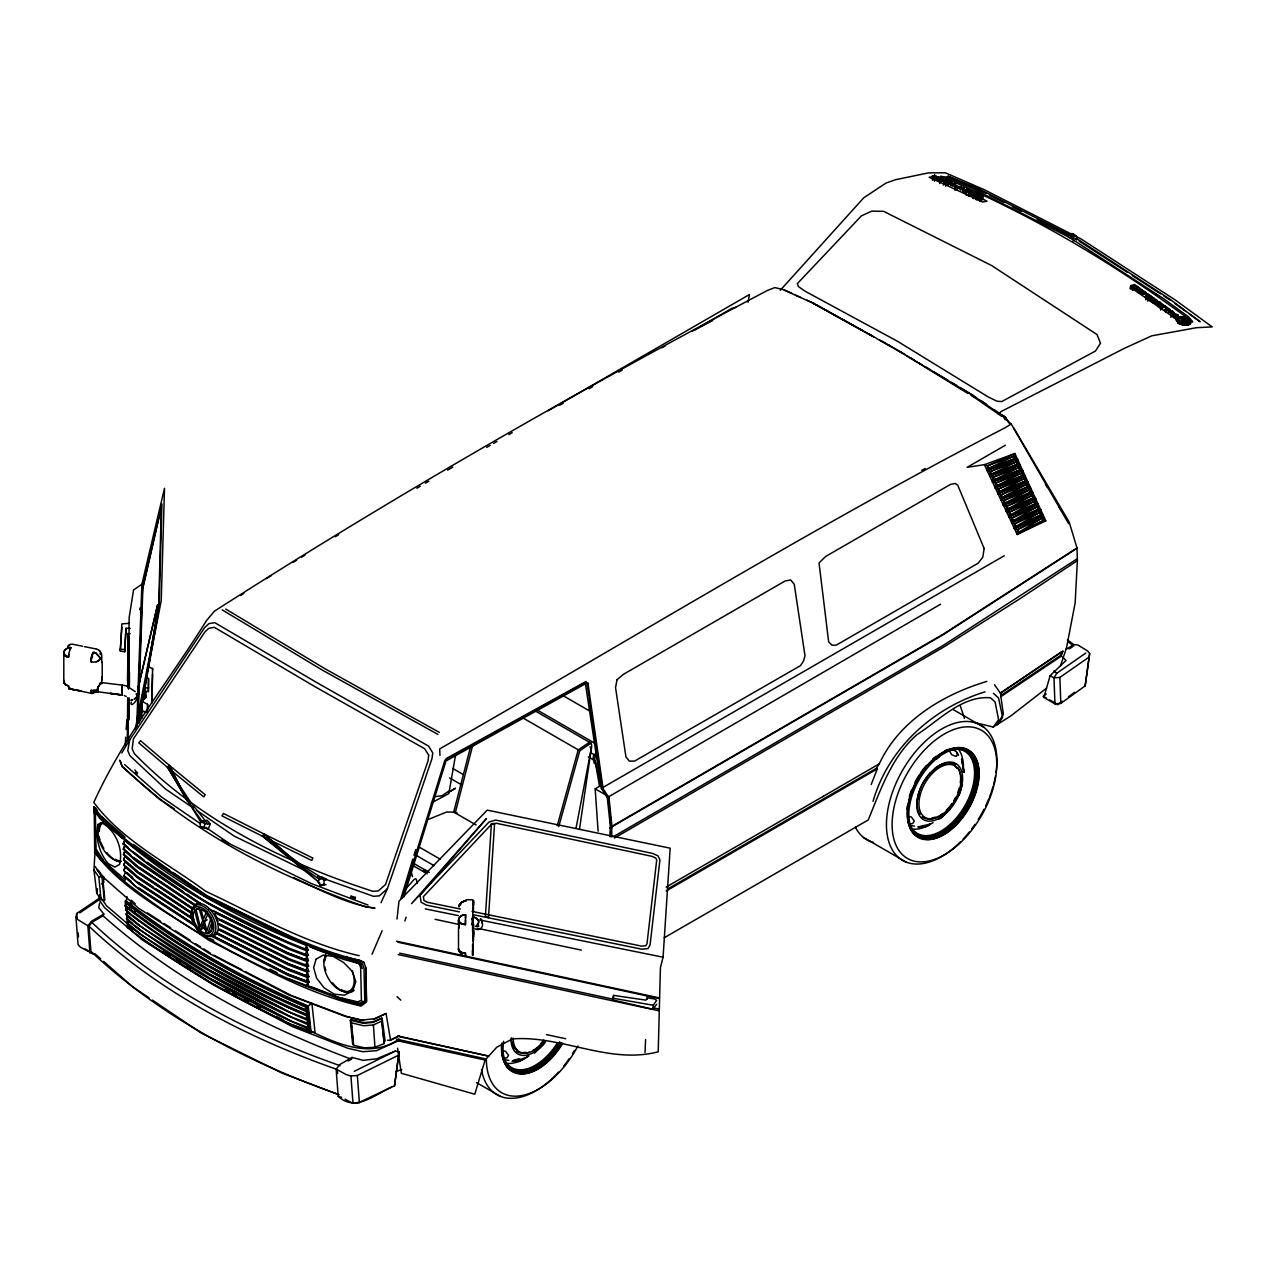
<?xml version="1.0" encoding="UTF-8"?>
<svg xmlns="http://www.w3.org/2000/svg" width="1276" height="1276" viewBox="0 0 1276 1276"><rect width="100%" height="100%" fill="white"/><g stroke="black" fill="none" stroke-linecap="round" stroke-linejoin="round"><path stroke-width="1.5" d="M101.745 680.283L101.745 676.695L101.745 683.808M140.025 609.29L140.296 610.04L140.089 607.934M141.716 712.056L141.716 703.012M142.992 698.769L146.277 695.914L146.277 697.286L142.992 700.205L144.587 695.324L143.614 688.163M144.97 691.161L145.097 686.233L146.277 697.286M473.46 935.228L473.46 928.561M473.476 928.146L473.476 924.558M653.2 1008.614L653.2 1005.233L656.693 1000.4L654.317 998.885L647.283 997.864L645.943 1000.145L613.581 995.376L612.895 999.969L651.558 1008.949L653.2 1008.614L656.693 1004.276M152.61 670.044L152.61 668.528L147.888 666.726M465.437 924.637L465.612 914.717L462.757 915.163A7.114 5.854 3.2 0 0 460.445 916.487A7.114 5.838 4.1 0 0 459.2 917.891L458.929 918.433A7.114 5.79 0.7 0 0 458.515 919.964L460.301 923.266L465.437 924.637A7.13 4.115 0 0 1 458.499 920.427A7.114 5.806 2.5 0 1 465.612 914.717M472.614 920.155L472.599 925.658L472.599 920.778M473.46 924.095L473.46 935.085M473.476 932.692L473.46 930.348M121.986 692.565L122.065 695.053L97.933 691.767A4.881 1.069 -84.8 0 0 98.108 691.736L98.3 691.56M152.594 674.063L151.956 701.864M384.204 1043.577L381.54 1018.535L373.007 1022.475L363.213 1023.288L350.326 1020.21L352.623 1043.88L353.675 1045.363L364.489 1047.835L374.953 1047.277L384.204 1043.577L381.54 1018.535M471.897 924.414L471.849 923.521M472.583 923.234L472.599 931.895M472.79 932.469L472.726 931.576M126.882 686.057L122.273 685.084L122.129 694.782M472.599 924.414L472.583 922.133M473.476 933.857L473.46 931.576M125.319 744.881L125.638 737.161M127.297 741.42L127.696 697.685M127.791 687.748L128.27 634.06L127.488 680.587M128.047 738.9L128.413 699.152M128.493 689.2L129.147 617.632L133.549 589.927L141.875 584.328L164.508 488.293L161.239 600.533L136.309 728.787M128.493 718.117L128.685 698.339M128.78 686.456L129.227 637.011M129.083 719.839L129.275 698.084M129.386 686.217L129.498 672.372M121.986 692.166L122.273 685.084L100.884 682.548A4.976 1.372 -79.1 0 0 100.278 683.218L97.534 688.147L97.566 691.401M472.614 922.851L472.599 920.905M473.444 933.139L473.444 935.85M473.428 934.526L473.428 936.456L473.428 935.436M465.485 919.964L465.437 924.015M465.437 953.666L465.501 956.075L465.437 953.092A7.114 4.115 0 0 1 458.499 948.881L458.499 926.823M472.63 921.416L472.614 919.549L472.63 920.554M397.011 919.023L398.989 901.207L487.241 810.132L670.171 848.189L663.073 957.223L660.426 967.575L658.209 1051.791C609.146 1064.726 561.887 1035.203 512.521 1038.903L496.842 1047.165L485.119 1060.053L474.752 1094.218L401.318 1073.275L397.57 1048.202M1158.321 306.176L1159.166 303.13C1164.844 304.103 1154.046 298.839 1156.885 303.289C1151.494 300.339 1161.654 306.958 1158.209 302.571M141.205 718.324L141.365 710.828L146.995 711.96L147.49 709.679L147.617 704.32L141.732 701.194M962.439 188.545L963.125 189.279L962.248 188.066M68.569 656.869L64.597 655.354L64.199 652.1A7.114 5.487 31.3 0 1 64.725 649.978L68.346 647.57A7.066 5.806 38.7 0 1 69.941 647.538L70.914 647.65A7.114 1.93 -78.5 0 0 68.553 657.347A7.114 4.115 0 0 1 64.199 652.1L64.278 651.27A7.066 5.295 42.3 0 1 64.677 650.074L68.457 647.554A7.114 5.487 31.3 0 1 70.914 647.65L69.973 649.691M472.63 918.943L472.646 919.821L472.678 918.21M473.428 937.062L473.412 936.185L473.268 941.257L473.348 940.061M465.501 918.656L465.596 915.163M472.662 919.087L472.726 916.327M473.396 936.919L473.332 939.662M145.687 677.588L148.526 678.561L148.239 691.353L145.129 691.927M139.722 713.762L139.834 709.871M147.49 709.679L147.617 704.32M472.678 917.125L472.646 918.273L472.79 914.748C471.769 918.257 480.031 917.747 478.596 922.867C477.83 924.909 475.613 925.945 478.34 923.569C479.696 920.331 476.219 917.109 473.093 917.061M482.232 922.373L480.414 918.752A4.976 4.131 -12.6 0 1 481.69 919.964L482.041 923.122L482.248 921.559M974.577 194.909L976.22 195.164L974.944 195.148M139.515 721.434L139.674 715.676M151.653 703.347L152.61 668.528M938.323 178.465L938.514 176.806L935.802 176.694L934.686 175.099C932.852 176.742 931.161 176.008 934.192 175.657M141.684 718.468L142.13 702.757M142.242 698.833L142.354 694.91M951.737 182.691L948.036 183.728L945.133 182.277L947.908 180.985C950.604 180.969 947.015 183.792 950.54 182.149L951.737 182.691C950.716 188.098 958.037 182.867 951.657 184.478M979.633 195.084L978.421 194.542C974.88 196.185 978.517 193.362 975.805 193.378L973.03 194.67L975.917 196.121L979.633 195.084L979.442 196.743M140.998 708.276L141.11 704.32M148.526 691.751L148.526 678.561M140.998 706.394L141.126 702.454M141.54 712.12L141.859 702.263M473.3 940.252C473.651 934.51 472.471 959.329 472.726 954.32M136.707 726.57L141.875 584.328M137.489 720.398L142.465 588.906L161.908 503.94L159.293 601.905L138.717 723.157L159.133 607.759L135.32 728.899M138.047 719.329L142.896 588.108L161.318 507.513L158.718 604.09L138.781 721.658M141.237 711.657L141.588 701.848M472.71 916.216L473.412 900.521L473.46 911.622M473.348 939.79L473.284 940.795M121.874 627.234L120.263 650.967L124.697 651.765L125.989 628.286L130.168 628.382M1158.114 302.396L1159.421 302.859L1158.241 302.237M645.018 1052.54L645.592 1039.541M1017.163 534.469L1019.125 531.98L1017.403 529.652L1014.42 528.647L1016.414 526.175L1014.675 523.846L1011.677 522.825L1013.686 520.369L1011.964 518.04L1008.949 517.019L1010.975 514.563L1009.252 512.234L1006.222 511.197L1008.263 508.757L1031.71 495.726L1032.938 492.839L1006.525 506.428L1006.222 511.197L1033.225 497.879L1032.938 492.839L1030.625 492.249L1005.536 502.951L1003.813 500.623L1000.735 499.57L1002.824 497.146L1026.51 484.481L1027.786 481.61L1001.102 494.833L1000.735 499.57L1028.025 486.635L1027.786 481.61L1025.441 481.004L1000.097 491.34L998.374 489.027L995.28 487.926L997.385 485.534L1021.326 473.236L1022.634 470.397L995.663 483.221L995.28 487.926L1022.842 475.374L1022.634 470.397L1020.242 469.743L994.658 479.728L992.951 477.415L989.793 476.299L991.946 473.938L1016.143 461.992L1017.482 459.169L990.224 471.61L989.793 476.299L1017.658 464.129L1017.482 459.169L1015.058 458.499L989.219 468.132L987.512 465.82L984.338 464.671L1014.898 453.554L1045.826 520.895L1017.163 534.469L1017.403 529.652L1043.242 515.281L1043.593 520.385L1017.163 534.469L984.338 464.671L967.096 467.335L1005.392 445.228M466.33 899.803C466.841 901.255 458.291 901.893 459.089 906.71A7.114 5.806 2.4 0 1 466.203 901L466.298 899.692L472.71 899.787M1013.686 427.891L1069.176 522.059L1076.992 547.914L1077.391 560.611L1075.142 602.974L1066.481 647.985L1060.547 665.578M1014.42 528.647L1014.675 523.846L1040.674 509.682L1041.009 514.754L1014.42 528.647L1043.242 515.281L1042.077 518.215L1019.125 531.98L1043.593 520.385L1045.826 520.895M473.316 901.685L473.412 900.521M1011.677 522.825L1011.964 518.04L1038.09 504.068L1038.409 509.14L1011.677 522.825L1040.674 509.682L1039.493 512.601L1016.414 526.175L1041.009 514.754L1043.242 515.281M124.697 651.765L125.989 628.286M120.263 650.967L121.874 623.868L129.147 623.342M1008.949 517.019L1009.252 512.234L1035.522 498.453L1035.809 503.51L1008.949 517.019L1038.09 504.068L1036.894 506.971L1013.686 520.369L1038.409 509.14L1040.674 509.682M126.595 728.724L126.978 722.886M1032.938 492.839L1003.478 505.376L1003.813 500.623L1030.354 487.225L1030.625 492.249L1003.478 505.376L1006.525 506.428L1008.263 508.757L1033.225 497.879L1035.522 498.453L1034.294 501.356L1010.975 514.563L1035.809 503.51L1038.09 504.068M126.196 729.441L126.898 719.792M647.251 999.188L647.506 995.711M94.312 652.467C91.425 652.786 90.596 659.883 91.505 661.989M1027.786 481.61L998.007 493.748L998.374 489.027L1025.202 476.012L1025.441 481.004L998.007 493.748L1001.102 494.833L1002.824 497.146L1028.025 486.635L1030.354 487.225L1029.11 490.112L1005.536 502.951L1003.478 505.376M1175.993 319.463C1181.289 309.94 1201.753 327.661 1182.788 324.598C1174.877 324.359 1174.383 314.119 1183.394 317.261C1201.944 322.892 1179.869 330.388 1175.993 319.463L1178.992 321.951M1022.634 470.397L992.537 482.121L992.951 477.415L1020.05 464.783L1020.242 469.743L992.537 482.121L995.663 483.221L997.385 485.534L1022.842 475.374L1025.202 476.012L1023.926 478.867L1000.097 491.34L998.007 493.748M473.38 902.068L473.46 905.37L473.428 900.601M1017.482 459.169L987.066 470.493L987.512 465.82L1014.898 453.554L1015.058 458.499L987.066 470.493L990.224 471.61L991.946 473.938L1017.658 464.129L1020.05 464.783L1018.742 467.606L994.658 479.728L992.537 482.121M365.654 967.288L366.419 1000.799L360.709 1004.706L344.711 1000.831L309.271 987.385C243.158 961.131 179.725 925.435 124.059 881.158L101.394 860.359L94.695 851.124L94.185 806.687M68.697 688.689L68.553 685.802A7.114 4.115 0 0 1 64.199 680.555L63.816 682.229A7.114 4.035 1 0 0 65.905 684.797L66.384 685.084A7.114 4.195 -0.8 0 0 68.059 685.659L68.553 685.802A7.114 1.93 -78.5 0 0 70.467 688.386L69.191 688.721L68.633 687.142M932.676 180.394L931.895 176.327L934.814 177.843L938.514 176.806M934.032 178.193C934.606 175.291 934.383 177.284 933.825 176.87M934.399 178.321L934.686 175.099M934.431 181.176L934.814 177.843M935.85 177.38L936.042 175.705M935.723 180.012L935.914 178.337L939.311 178.847L937.445 178.018L937.254 179.677M936.52 179.788L936.712 178.114M938.004 179.469L938.195 177.811L940.795 178.433L940.619 180.091M938.53 179.166L939.567 177.268L942.852 178.736L942.661 180.394M938.945 181.447L939.136 179.772L942.852 178.736M939.694 183.521L940.077 180.187L945.006 179.693L946.202 180.219L945.835 183.553M940.795 181.591L940.986 179.932M943.347 185.148L944.639 181.559L943.411 181.017L946.202 180.219M944.447 183.218L945.006 179.693M945.66 186.168L946.026 182.835L945.133 182.133L947.382 181.607M947.717 182.643L947.908 180.985M947.845 185.387L948.036 183.728M949.089 183.25L949.264 181.591M950.429 183.919C963.189 182.867 948.196 189.917 950.54 182.149M954.974 190.315L954.783 186.647L957.351 187.875L961.051 186.822L960.668 190.156M957.159 189.534L957.351 187.875M962.726 192.006L962.917 190.347L966.618 189.295L967.75 189.805L967.559 191.464M963.858 192.517L964.05 190.842L966.092 190.268L965.709 193.601M965.326 193.154L966.092 190.268M966.426 190.969L966.618 189.295M966.251 195.324L966.634 191.99L970.334 190.953L970.143 192.612M966.985 192.692L967.75 189.805M968.532 196.329L968.915 193.011L971.148 191.32L972.408 191.879L972.216 193.537M969.01 192.118L969.202 190.443L970.334 190.953M970.159 196.36L970.223 193.585L968.915 193.011M971.61 195.451L972.408 191.879M971.913 196.169L972.137 194.239M974.96 198.147L975.39 193.202L971.993 192.134M975.614 195.037L975.805 193.378M975.327 198.274L975.709 194.941L974.641 194.829M975.55 199.455L975.917 196.121M976.539 198.29L976.603 194.686M976.491 199.869L976.874 196.552L981.802 196.041L983.014 196.584L982.632 199.917M976.969 195.643L977.161 193.984M977.416 199.614L977.783 196.297M978.229 196.201L978.421 194.542M978.628 200.157L978.82 198.498M979.84 200.699L980.223 197.365L983.014 196.584M980.143 201.496L981.435 197.908L981.069 201.241M981.419 199.375L981.802 196.041M96.848 869.498L102.032 876.867L104.329 900.537L101.043 899.516L96.737 893.248L93.945 870.057L95.397 845.254M91.043 660.298L92.526 656.215M319.813 885.034L323.769 884.3L324.264 880.249L326.672 879.323L321.791 876.947L317.884 881.429L320.707 885.735L324.232 885.081M394.491 1085.972L399.101 1051.887L395.289 1051.089L376.579 1058.825L363.15 1060.34L352.096 1057.421L339.815 1064.503L336.13 1069.081L338.204 1096.339C356.323 1113.326 376.867 1092.447 394.491 1085.972L399.101 1051.887M1046.304 693.953L1043.29 696.233L1043.816 697.414L1054.949 703.842L1060.819 703.411L1085.158 685.898L1089.656 653.503L1087.567 650.951L1077.789 644.954L1074.089 644.651L1065.508 649.612M1089.656 653.503L1085.158 685.898M579.448 829.48L591.41 747.864L589.895 746.986M96.737 893.248L97.454 888.718M68.792 654.428L68.697 655.098A7.114 2.042 -78.2 0 0 68.601 656.821M381.014 902.69L387.394 888.734L431.958 758.71L432.755 752.856L428.561 746.093L316.209 682.229L214.751 622.656L208.929 623.629L204.702 627.505L129.673 739.936L127.775 750.655L129.945 755.727L165.593 789.078L193.378 808.123M99.608 902.977L98.762 907.699L103.819 914.079L103.101 915.849L91.808 922.373L89.001 926.232L90.915 951.306C161.159 1017.69 248.629 1062.685 339.193 1094.649M748.039 302.3L749.459 294.533L548.154 410.76M1070.963 235.47C1071.76 232.663 1076.434 238.708 1071.122 234.624M1071.346 235.358L1071.505 234.497M1073.467 236.921L1073.818 236.012M95.349 846.61L94.887 850.103L101.362 859.019L124.713 879.355M431.304 802.923L448.849 793.576L455.723 754.164M576.066 827.98L591.474 747.561A8.326 4.801 -60 0 0 590.995 743.142L535.059 710.844M472.646 937.509L472.933 936.074M1183.538 319.734C1179.869 316.767 1173.489 322.046 1182.039 320.818L1183.299 321.712L1182.437 324.758L1182.677 323.945M85.173 948.945L93.339 953.938L80.133 947.015L78.043 944.463L75.97 917.189L76.719 913.488L100.613 897.347L106.53 905.785L128.653 924.749M297.611 863.613L263.59 836.785L264.164 834.057L223.428 813.434L221.976 815.874L263.59 836.785L311.759 860.502L312.859 858.078L264.164 834.057L262.218 836.067L319.686 882.912L264.164 834.057L298.409 864.984M100.278 683.25L101.219 682.437L101.809 683.298A4.992 1.356 -78.5 0 0 101.506 682.596L97.949 687.206L97.439 690.986M99.911 894.62L98.826 899.341L104.632 907.762L142.29 939.949L213.953 985.263L292.427 1026.638L348.189 1048.378L362.767 1051.727L376.42 1050.69L399.627 1040.243M612.895 999.969L613.581 995.376M122.065 695.053L110.278 693.362L122.113 694.91M956.298 186.838L957.718 186.886L956.553 186.966M308.09 950.046C241.642 924.366 177.906 889.787 123.166 843.978L124.601 840.453C178.433 885.863 241.26 919.661 306.575 945.516L308.09 950.046L305.155 949.041L306.575 945.516M195.659 905.577L136.181 865.782L123.421 854.601L124.857 851.092L137.648 862.257L200.252 904.333M195.643 906.247L137.792 867.584L124.984 856.403L123.549 859.912L136.309 871.125L192.692 908.608M192.644 909.278L137.92 872.928L125.112 861.715L123.676 865.224L136.452 876.452L191.703 912.962M191.687 913.68L138.063 878.255L125.239 867.026L123.804 870.535L136.596 881.796L193.649 919.278M124.681 880.823L125.495 877.649L138.334 888.925L195.595 926.28M200.268 903.679L136.038 860.455L123.293 849.29L124.729 845.765C178.688 890.983 241.499 924.893 306.734 950.859L308.25 955.389L305.331 954.384L306.734 950.859M557.245 825.732L578.235 749.857L589.48 742.265A8.326 4.801 -60 0 1 589.863 743.158M558.76 826.609L579.767 750.735L590.995 743.142M470.764 746.029L453.714 812.062L476.139 825.014M472.726 745.312L455.245 812.956A255.902 147.745 -60 0 0 457.031 812.892M1129.962 288.631L1130.823 285.585L1134.492 284.5L1135.592 285.266L1135.162 286.797M1131.062 289.397L1131.908 286.35L1133.949 285.76L1132.466 290.402M1133.981 289.636L1134.412 288.105L1138.08 287.02L1137.65 288.551M1134.125 289.907L1135.449 285.617M1135.05 290.386L1136.262 288.631L1138.782 289.827L1136.98 288.551L1136.549 290.083M1137.41 291.024L1139.085 287.738L1142.243 289.955L1141.829 291.47M1138.655 289.253L1139.085 287.738M1138.16 292.571L1138.575 291.04L1142.243 289.955M1139.404 292.427L1140.265 289.381L1138.256 287.977M1140.856 292.89L1142.849 290.896C1154.062 296.75 1134.779 292.348 1142.036 292.3M1142.626 293.368C1146.135 290.019 1143.759 294.612 1142.275 292.89M1142.642 294.15L1143.838 292.395L1143.408 293.927M1142.546 294.804C1142.754 288.902 1146.853 294.246 1142.467 293.017M1145.035 297.404L1146.837 294.612M1148.894 294.788L1147.714 293.799L1145.465 295.888L1146.725 296.766L1145.88 299.812L1146.295 298.297M1148.432 297.228L1148.783 295.952L1147.06 296.048L1148.783 295.952M1147.81 301.184L1148.655 298.137L1153.153 297.627L1154.286 298.424L1153.871 299.94M1149.325 300.418L1149.756 298.903L1152.196 298.568L1150.314 301.104M1151.383 298.201L1151.813 296.67L1148.942 294.66M1151.399 301.886L1151.829 300.354L1154.461 300.163L1152.372 302.571M1152.722 299.142L1153.153 297.627M1155.179 300.865L1155.609 299.35L1156.742 300.147L1156.311 301.662M1155.881 303.194L1156.742 300.147L1153.472 303.337M1158.13 306.623L1158.56 305.092L1161.32 305.634L1162.165 303.959L1163.6 304.964L1163.17 306.479M1159.677 307.691L1160.107 306.176L1158.72 305.124M1163.6 304.964L1161.32 307.022L1160.458 310.084M1161.75 305.474L1161.942 304.406M1162.053 309.366L1162.484 307.851L1166.152 306.75L1165.291 309.797M1164.557 307.468L1164.988 305.937L1166.152 306.75M1164.733 311.264L1165.163 309.733L1167.939 308.92L1166.12 307.644L1165.69 309.159M1166.599 308.904L1167.03 307.372L1169.996 309.462L1169.135 312.508M1170.858 317.389L1171.719 314.343L1176.775 314.231L1178.035 315.108L1177.604 316.639M1179.806 323.817L1181.129 321.727L1178.753 321.743L1178.211 323.689M1181.799 321.632L1182.039 320.818M1181.337 324.2L1183.299 321.712M1182.039 323.657L1183.665 319.255M1182.661 321.456L1182.9 320.611L1187.095 321.664L1186.855 322.493M1184.367 318.825L1183.586 318.123M1183.442 323.641L1184.064 321.44M1184.591 321.249L1185.803 318.825A6.029 2.839 15.7 0 1 1188.801 320.946L1188.642 321.552M1186.52 324.63L1186.648 324.168A6.029 2.839 15.7 0 0 1189.216 321.68L1189.328 322.158M1133.519 287.275L1133.088 288.807M1135.831 290.146L1136.262 288.631M1136.565 287.786L1136.996 286.255L1138.08 287.02M1147.299 295.33L1147.714 293.799M1149.405 297.42L1149.835 295.888M1150.186 297.356L1150.617 295.841M1162.276 308.138L1162.707 306.623L1160.107 306.176M1165.897 312.078L1166.328 310.546L1169.996 309.462M1172.469 316.687L1172.899 315.172L1171.719 314.343M1174.143 317.868L1176.36 314.965L1172.899 315.172M1175.355 318.729L1178.035 315.108M1183.203 324.487L1183.634 322.956M1184.399 324.614L1187.095 321.664M1185.117 321.281L1185.803 318.825M1188.371 324.726L1189.232 321.68L1187.94 322.924M1043.816 697.414L1050.132 675.658L1066.05 660.442L1062.334 656.996M400.855 898.591L412.85 859.035M413.998 855.255L415.705 849.609M402.084 898.272L444.893 760.257L585.253 682.564L601.363 788.377L607.28 797.564L610.438 827.183L610.103 836.801M403.742 897.076L445.978 760.975L586.354 683.282L586.067 681.48L446.09 758.63M125.574 905.545L126.244 903.424C180.953 945.851 242.759 980.271 306.399 1007.434L308.218 1010.991C243.604 983.637 180.873 948.77 125.574 905.545L125.08 905.816C180.809 948.61 243.317 983.987 308.218 1010.991M130.311 913.616L126.037 909.884L125.112 901.207C180.331 944.527 243.094 979.378 307.739 1006.652L310.626 1032.731C245.917 1005.249 183.489 969.888 127.425 927.508L126.707 907.762C181.495 950.094 243.269 984.546 306.878 1011.788L308.696 1015.345C244.019 987.895 181.383 952.805 125.558 910.155L126.707 907.762M289.875 1012.267L211.066 970.956L137.872 924.781L126.021 914.493L127.185 912.101C182.037 954.336 243.78 988.804 307.372 1016.127L309.175 1019.683L288.408 1011.693L209.647 970.334M290.386 1016.605L211.641 975.263L138.366 929.103L126.499 918.832L127.648 916.439C182.58 958.595 244.29 993.063 307.851 1020.481L309.653 1024.038L288.934 1016.015L210.205 974.641M1000.894 696.632L1000.815 695.516L1060.42 655.545L1062.844 651.159L1061.185 656.231L1000.894 696.632L1003.383 714.257L997.29 724.704L1002.633 717.463L998.566 697.988L993.43 693.315M290.896 1020.944L212.199 979.553L138.877 933.426L126.962 923.17L128.126 920.778C183.122 962.838 244.801 997.338 308.329 1024.819L310.148 1028.376L289.445 1020.353L210.779 978.931M127.903 927.237L128.589 925.116C183.664 967.08 245.327 1001.596 308.824 1029.174L310.626 1032.731L307.675 1031.566L308.824 1029.174M137.17 694.846L136.899 696.744A4.992 2.616 -26.5 0 1 135.814 698.052A4.976 2.6 -26.8 0 1 134.203 699.2L136.899 696.744A4.976 2.6 -26.8 0 0 137.298 695.58L137.25 695.085M404.843 921.001L406.135 917.237M125.941 903.44L126.994 896.549M909.086 803.354L910.394 799.893M211.019 918.289L206.856 930.794L204.431 921.4L207.525 914.828M194.749 911L199.343 928.561L201.002 929.518L203.554 922.819L206.106 932.469L207.765 933.426L212.167 921.735M212.55 926.472L210.524 931.847L207.765 933.426A13.462 7.768 60 0 1 193.17 916.024A13.462 7.768 60 0 1 207.175 914.047A13.462 7.768 60 0 1 207.717 933.394M667.46 889.101L876.341 768.359L879.292 763.814C899.07 720.956 943.251 694.351 986.938 681.384M871.205 784.517L877.298 768.902L876.341 768.359M216.075 917.444L286.047 952.311L305.49 959.712L306.91 956.187L287.499 948.77L215.596 913.122M307.069 961.53L305.666 965.055L308.585 966.044L307.069 961.53L287.642 954.097L219.44 920.092M218.77 928.912L286.334 962.981L305.825 970.382L307.245 966.857L287.786 959.44L219.775 925.323M215.548 932.341L286.478 968.325L306.001 975.725L307.404 972.2L287.929 964.768L218.611 929.789M212.358 935.755L286.621 973.668L306.16 981.053L307.58 977.528L288.073 970.111L215.405 933.219M306.336 986.396L307.739 982.871L288.216 975.438L210.444 935.723M200.428 826.944L203.65 827.39L205.165 823.658L202.884 820.915L199.949 822.94L200.428 826.944L208.275 828.953L210.301 823.961L207.238 820.293L202.884 820.915M205.005 924.861L203.761 927.939L201.002 929.518M873.039 801.344C888.271 748.103 933.075 707.67 985.056 691.847M123.166 843.978L124.601 840.453M123.293 849.29L124.729 845.765M123.421 854.601L124.857 851.092M123.549 859.912L124.984 856.403M123.676 865.224L125.112 861.715M123.804 870.535L125.239 867.026M195.611 925.578L136.739 887.123L123.931 875.846L125.367 872.337L138.207 883.582L193.633 919.98M124.059 881.158L125.495 877.649M348.141 1061.042L351.379 1059.192L352.096 1057.421M372.034 954.257L382.13 930.73M459.312 905.242L461.673 901.893M97.949 687.206L97.327 690.475M317.884 881.429L319.845 884.124M206.648 911.415L203.554 918.848L201.114 909.916M305.251 1009.826L306.399 1007.434M307.372 1016.127L306.208 1018.519L309.175 1019.683M307.851 1020.481L306.703 1022.873L309.653 1024.038M209.073 966.044L287.897 1007.354L305.73 1014.181L306.878 1011.788M308.329 1024.819L307.181 1027.212L310.148 1028.376M1014.898 453.554L1013.543 456.361L989.219 468.132L987.066 470.493M203.378 823.132L186.519 799.701L168.225 768.024L169.469 765.472L140.615 740.75L138.781 742.871L168.225 768.024L203.793 796.894L205.213 794.709L169.469 765.472L167.331 767.099L200.699 821.967M125.08 905.816L126.244 903.424M126.021 914.493L127.185 912.101M126.499 918.832L127.648 916.439M126.962 923.17L128.126 920.778M127.425 927.508L128.589 925.116M97.598 687.987L98.539 686.185M91.904 655.736L93.26 653.184M423.265 871.524L424.382 869.578M424.589 872.29L425.721 870.344M121.762 753L129.673 739.936M1085.844 653.025L1056.783 673.25L1053.976 677.859L1054.949 703.842L1057.804 704.559L1062.398 701.21M960.525 188.704C962.248 189.693 960.015 188.258 961.035 187.556C968.962 189.661 959.887 186.28 961.322 188.752M994.482 684.686L1000.416 693.139L1061.6 651.845M142.992 700.205L144.571 697.669L144.092 694.064M780.274 290.322L863.74 197.78L886.038 183.042L895.688 179.677L928.513 172.866L945.261 172.786L983.94 189.55L1080.82 238.835L1175.435 300.099L1212.2 326.911L1196.649 327.677L1151.813 335.811L1124.443 348.3L1000.974 411.622L998.422 414.237M1076.226 548.824L942.98 634.826L609.705 828.108M1076.992 547.914L943.714 633.901L610.438 827.183M1077.391 560.611L1020.96 598.077L944.304 646.709L614.474 838.013M610.789 828.826L612.081 827.47L609.019 797.899L603.117 788.696L587.853 682.692L587.167 683.792L602.447 789.094L608.365 798.266L611.523 827.885L611.108 835.764M1076.561 559.191L943.458 645.257L613.628 836.546M972.583 722.009L993.254 727.033L998.598 719.792L995.073 701.975L990.415 697.781C962.04 695.436 939.264 720.27 916.918 734.705C891.685 756.796 880.615 789.78 868.238 819.958L664.238 937.748M971.1 395.48L974.433 397.522L975.406 396.692L974.433 397.442L1001.357 416.104C1005.217 413.871 1007.434 421.208 1009.172 423.329M89.926 953.012L87.853 925.738L91.553 921.176L103.819 914.079M363.006 1001.134L360.167 1003.239L344.695 999.507L310.61 986.587M97.502 810.723L95.397 807.74L93.914 809C123.82 846.387 167.698 869.403 205.93 897.092C255.79 921.017 304.964 948.451 358.955 962.024L360.199 960.621L364.011 962.471L365.813 967.782L366.595 1001.82L361.108 1006.11C306.703 993.733 257.975 965.135 208.658 940.157C169.469 912.882 123.612 891.19 94.424 852.145M610.741 825.843L610.534 833.786M405.162 889.611L413.918 879.738A2.552 1.467 -60 0 1 416.439 879.674L417.124 883.55M945.979 811.791L948.387 809.08L949.775 809.351L941.05 818.315L938.466 819.096M68.266 645.656L68.202 645.72A6.412 4.929 31.3 0 0 67.66 646.517M459.87 904.939L459.583 905.306A7.114 4.147 1.2 0 0 459.121 906.391L459.089 906.71A7.114 4.115 0 0 1 460.014 904.78M70.052 688.29L69.494 688.896L81.297 690.986L69.255 688.769L91.824 693.426M1155.418 302.125C1154.429 303.879 1160.841 305.442 1158.496 302.875M1189.232 321.68L1187.382 324.04M936.807 758.949L939.439 756.509M939.758 817.932L943.586 814.487M387.394 888.734L379.291 895.864L373.501 896.326L317.596 876.421M101.538 883.997L104.106 881.86M959.297 188.178C971.004 192.58 952.949 186.822 961.53 188.896M1140.728 291.582C1140.824 296.303 1151.143 292.922 1142.849 290.896M534.5 1053.226L544.007 1043.624L542.619 1043.353M1046.639 688.099L1010.815 715.932L993.254 727.033M125.622 900.553C180.857 943.873 243.604 978.724 308.25 1005.982L311.886 1003.287L315.108 1032.81L293.671 1025.282M1068.506 696.76L1074.631 692.31M528.822 1055.842L518.566 1061.664M933.123 822.637L924.334 827.39M1050.132 675.658L1053.976 677.859L1059.862 677.428L1088.907 657.204M1154.286 298.424L1152.643 299.573L1155.609 299.35M79.798 912.866L100.501 898.862M448.61 791.279L442.022 795.73A255.918 147.745 -60 0 1 434.701 796.559M1000.416 693.139L1062.844 651.159M399.228 1035.618L390.52 1039.908L386.054 1013.479L373.389 1019.668M240.59 595.541L243.812 593.42M1160.331 303.879C1162.659 301.997 1154.094 300.035 1157.396 303.066M1068.586 523.623L1011.214 423.999L1005.137 427.731C814.79 526.159 632.194 638.67 446.329 745.104L439.71 748.916L439.949 755.36M266.381 578.586L271.421 575.524M293.273 562.253L296.638 560.212M301.678 557.149L305.028 555.108M335.285 536.749L338.634 534.708M963.236 188.641L964.353 189.183M946.776 182.42L947.829 182.548M416.869 488.23L420.282 486.22M425.418 483.205L428.832 481.18M447.621 470.11L452.757 467.096M940.587 604.218L607.28 797.564M194.319 909.373L196.121 909.676L200.252 926.982L202.693 920.395L204.431 921.4L207.191 919.821M822.781 796.639L879.292 763.814M877.298 768.902L666.231 890.951M486.746 447.382L490.144 445.42M493.541 443.458L496.938 441.496M508.821 434.637L512.218 432.676M692.437 331.122L695.867 329.144M700.987 326.178L731.77 308.409L736.3 307.181M196.121 909.676L198.881 908.081M598.093 831.17L595.174 788.839L602.081 784.852M601.363 788.377L1004.292 555.73M1069.001 648.926L1072.223 647.076M666.088 887.107L823.403 796.24M559.749 405.242L563.21 403.296M589.177 388.67L592.638 386.724M618.621 372.113L622.082 370.168M661.909 347.774L665.37 345.812M954.942 186.168L961.051 186.822M123.931 875.846L131.428 881.557M695.101 329.814L712.694 320.563M921.719 470.334L925.228 468.483M956.282 186.631L957.096 186.631M362.432 1003.606L365.048 1002.282M360.709 1004.706L364.776 1001.596L364.011 968.34L362.448 963.731L358.955 962.024M398.75 1036.144L390.121 1040.418L387.473 1040.195M354.265 1071.314L395.289 1051.089M336.13 1069.081L346.498 1074.727L350.932 1075.939L357.344 1075.508L398.351 1055.284M399.005 1039.031C370.901 1058.905 337.757 1044.167 309.909 1030.785M597.12 753.079L593.914 754.61A8.326 4.801 -60 0 0 593.436 759.587M391.461 1087.12L357.806 1103.118L353.93 1102.99M1178.482 318.426A6.029 2.839 15.7 0 1 1184.495 318.362L1179.024 318.171M133.805 911.766L137.345 910.091M1017.403 529.652L1042.077 518.215L1043.593 520.385M350.326 1020.21L351.49 1022.842L363.628 1025.745L373.405 1024.947L381.524 1021.215M1014.675 523.846L1039.493 512.601L1041.009 514.754M386.054 1013.479L374.346 1018.727L361.571 1020.178L345.11 1016.318L288.727 994.945L209.838 953.746L138.59 908.257L101.554 875.719L94.887 866.213M70.005 644.524L69 645.018A6.412 4.929 31.3 0 1 73.274 644.348L82.621 646.246M1011.964 518.04L1036.894 506.971L1038.409 509.14M461.896 902.132L464.799 900.856M1006.222 511.197L1035.522 498.453M1009.252 512.234L1034.294 501.356L1035.809 503.51M1006.525 506.428L1031.71 495.726L1033.225 497.879M1000.735 499.57L1030.354 487.225M1003.813 500.623L1029.11 490.112L1030.625 492.249M428.401 819.415L446.664 811.999A256.939 148.351 -60 0 0 453.714 812.062A255.902 147.745 -60 0 0 455.5 812.014M1001.102 494.833L1026.51 484.481L1028.025 486.635M995.28 487.926L1025.202 476.012M998.374 489.027L1023.926 478.867L1025.441 481.004M933.761 176.487L929.151 177.252L982.616 202.023L987.066 201.225L982.026 198.705M995.663 483.221L1021.326 473.236L1022.842 475.374M989.793 476.299L1020.05 464.783M992.951 477.415L1018.742 467.606L1020.242 469.743M94.169 810.723L96.083 811.919L94.169 810.723L100.294 818.953L122.767 838.651L102.208 820.42M990.224 471.61L1016.143 461.992L1017.658 464.129M987.512 465.82L1013.543 456.361L1015.058 458.499M96.864 692.134L93.339 692.278A7.114 1.93 -78.5 0 1 90.979 690.348L90.979 690.683A7.114 1.866 -79.2 0 0 91.106 692.15M396.102 1071.441L401.749 1069.543M1134.97 286.861L1136.996 286.255M1136.98 288.551L1140.265 289.381M1164.988 305.937L1162.883 305.969M1166.12 307.644L1167.03 307.372M967.176 191.017L969.202 190.443M968.101 194.797L969.951 194.287M93.914 809L94.472 812.716M955.182 186.089L957.813 186.376M1157.507 303.513L1156.646 303.05M1182.373 323.45L1186.744 322.605M94.695 851.124L96.194 850.853M909.676 823.881L912.659 823.546L914.318 821.106L911.319 816.959L907.539 816.385M94.775 690.491L93.084 690.571M97.311 690.3L93.403 690.571M970.223 193.585L975.39 193.202M93.945 870.057L98.858 876.995L102.032 876.867M1069.894 234.29L1069.511 234.305A3.413 1.467 10.2 0 0 1067.9 234.8L1068.012 236.443A6.492 2.807 10.2 0 0 1070.995 238.277L1075.126 238.963A3.413 1.467 10.2 0 0 1076.721 238.468L1076.402 236.602A6.539 2.823 10.2 0 0 1074.87 235.55M1146.725 296.766L1151.813 296.67M125.989 633.582L130.168 633.678M465.437 953.092L462.598 952.709M205.165 823.658L210.301 823.961M120.263 649.213L124.697 649.516M1073.961 240.877L1073.052 240.781M144.826 687.716L148.638 687.987M1184.766 320.643L1188.801 320.946M374.777 907.922L365.67 906.917C276.685 875.783 190.81 831.824 122.113 766.318L120.375 761.054M374.745 908.225C346.211 903.95 319.59 889.659 293.624 877.537M461.162 923.728L464.017 924.175M612.895 998.215L653.2 1005.233M806.974 300.227L814.056 303.544L783.911 290.067M93.993 690.858L90.979 690.348A7.114 4.115 0 0 0 97.263 689.901M141.317 711.226L146.899 712.247M565.731 1038.728L546.495 1034.645M581.346 950.094L477.16 928.242M84.487 646.629L95.684 648.894M425.227 908.879L458.371 915.626M479.824 919.98L663.073 957.223M460.365 909.022L427.269 902.244L423.951 900.473L423.409 896.613L490.973 824.806L496.125 823.227L651.861 856.308L655.8 858.062L656.709 860.008L646.996 943.777L645.815 945.707L641.477 946.09L472.056 911.415M323.769 884.3L326.002 884.747M459.488 911.893L426.519 905.147L421.128 902.212L420.043 895.369L486.507 818.506L411.526 903.647L488.979 822.079L495.551 820.069L652.451 853.389L658.065 855.877L659.931 859.928L650.042 945.133L647.921 948.626L641.748 949.185L473.061 914.669M457.956 924.255L435.116 919.31M396.517 941.225L659.086 997.848M397.937 942.214L659.182 998.55M399.659 953.156L612.512 999.06M653.153 1007.817L658.958 1009.077M398.192 954.576L658.831 1010.783M359.226 955.692C304.741 943.315 255.694 914.717 205.532 891.19C167.682 863.007 122.464 840.948 93.802 802.46C123.134 737.384 168.942 681.017 206.489 620.567L214.4 611.204C393.774 496.189 579.001 390.057 767.355 290.465L774.899 287.563L783.129 289.62M398.335 1040.897L485.119 1060.053M398.112 1036L488.692 1056.129L398.399 1036.463M396.613 1039.127L484.625 1058.665M343.404 956.649L359.449 960.286L364.011 962.471M501.771 1050.658L505.551 1051.233L508.55 1055.38L506.891 1057.82L503.892 1058.155A47.435 27.386 -60 0 0 556.815 1043.848M363.644 1020.545L347.279 1016.717L292.667 995.982M360.199 960.621C305.506 947.478 255.95 919.422 205.532 895.401C167.587 867.249 122.512 845.127 93.579 806.799M347.566 1000.831L361.906 1004.276M360.901 964.528C344.201 957.558 325.874 954.384 309.35 946.361L343.531 959.377L358.349 963.236L360.901 964.528L362.256 968.532M954.241 183.792C941.752 183.234 960.972 188.385 954.241 183.792L954.927 184.063M338.204 1096.339L341.617 1097.28M1072.701 234.704L1073.642 235.007A6.539 2.823 10.2 0 1 1074.488 235.358M96.354 648.942L96.386 648.958A6.412 4.944 31.3 0 1 101.729 655.354L101.745 662.467M203.65 827.39L208.275 828.953M306.001 975.725L308.936 976.714L307.404 972.2M305.49 959.712L308.425 960.716L306.91 956.187M305.825 970.382L308.76 971.387L307.245 966.857M306.16 981.053L309.095 982.057L307.58 977.528M289.381 979.027L308.585 986.3M368.062 905.099L311.695 883.71L230.19 844.074L205.675 827.279M308.585 966.044L286.191 957.654L218.164 923.537M308.76 971.387L287.882 963.444L220.254 929.407M308.936 976.714L288.025 968.787L217.048 932.836M309.095 982.057L288.169 974.114L213.858 936.249M310.323 986.954L326.273 993.015M329.814 994.355L345.764 1000.4M308.25 955.389L285.904 946.983L208.722 908.735M308.425 960.716L287.594 952.773L221.067 919.677M340.086 1065.699C249.522 1033.751 162.052 988.74 91.808 922.373M338.028 1094.425L282.379 1073.212L201.704 1033.353L152.402 1000.081M351.379 1059.192C261.676 1025.745 174.828 979.808 103.101 915.849M305.73 1014.181L308.696 1015.345M873.518 336.864L813.099 303.257L814.056 303.544M1172.389 311.137L1168.338 311.408L1172.421 313.609L1174 312.668L1172.389 311.137L1168.322 311.519L1172.181 313.625L1173.92 312.987L1173.059 311.551M954.687 185.674L958.212 187.221M460.923 922.979L458.69 921.463M938.721 177.508L940.795 178.433M980.223 197.365L981.435 197.908M935.914 178.337L939.136 179.772M940.077 180.187L943.73 181.814M962.917 190.347L964.05 190.842M965.501 191.496L966.634 191.99M976.874 196.552L980.526 198.179M784.772 290.035L791.854 293.336M795.395 294.995L800.706 297.467M66.942 656.869L64.294 654.301M127.137 686.169L135.256 691.64M308.632 872.305L234.242 836.131L196.648 810.356M288.201 935.372L207.143 895.832L172.946 872.465M320.627 878.462L324.264 880.249M287.307 942.103L206.313 902.292L147.298 862.257M213.698 910.968L287.451 947.446M965.23 190.284L968.596 191.974M219.647 924.031L287.738 958.117M1069.99 235.023L978.421 188.673L947.845 176.104L986.013 193.298M989.538 195.1L1003.622 202.262M1012.426 206.744L1021.247 211.226M1037.085 219.297L1068.794 235.422M210.173 938.466L213.698 940.268M270.018 969.106L277.051 972.711M213.81 955.166L241.85 969.776M245.359 971.594L290.928 995.328M225.517 989.634L229.01 991.468M232.503 993.318L236.012 995.152M244.737 999.762L248.23 1001.596M256.97 1006.19L260.464 1008.04M276.19 1016.318L283.192 1020.002M291.406 1025.266L212.773 983.844L140.87 938.354M972.775 198.163L973.54 198.562L973.923 195.228L973.014 194.526L975.247 194.223M439.295 732.344L325.539 669.071L225.74 609.051M437.907 734.402L323.003 670.49L222.184 609.864M355.797 961.865L358.349 963.236M344.695 999.507L342.143 998.135L357.615 1001.883L361.411 1000.304L360.661 967.718L359.306 963.715M95.796 653.105L99.576 657.156A7.066 5.742 22.7 0 1 99.959 658.512L98.539 660.808A7.114 4.163 0.6 0 1 96.194 661.75M345.062 1099.162L351.985 1102.927M813.099 303.146L864.889 331.84M868.35 333.754L871.795 335.652M882.147 341.394L885.608 343.308M889.053 345.222L892.514 347.136M815.779 304.501L862.385 330.42M865.83 332.334L876.197 338.092M879.643 340.022L889.994 345.78M876.963 338.778L902.77 353.484M124.266 695.468L126.212 696.568M1043.29 696.233L1046.511 698.084M1049.749 699.934L1057.804 704.559M953.284 709.631L983.971 727.352M863.549 837.503L906.167 862.113M562.716 695.452L590.214 711.322M537.962 710.445L594.807 743.27M590.469 752.633L595.445 755.504A8.326 4.801 -60 0 0 594.967 760.48L601.634 787.563M522.123 717.463L579.767 750.735M588.332 756.843L595.031 760.703L599.529 786.223M595.174 788.839L608.492 796.527L609.242 806.288M452.773 768.455L463.092 774.42M449.583 777.897L461.529 784.804M419.23 847.105L440.092 859.147M416.391 855.478L434.191 865.75M412.754 862.863L429.278 872.401M412.674 865.415L427.237 873.821M476.522 1082.59L500.399 1096.371M177.763 939.136L218.994 962.933M204.431 921.4L202.661 920.379L199.407 909.74M952.55 749.459L956.298 751.644L957.351 754.291L956.234 756.493L951.705 754.738L949.599 751.213M900.298 351.713L905.418 354.792M910.538 357.854L913.951 359.896M919.071 362.958L922.5 365.016M925.913 367.057L931.033 370.12M934.447 372.161L948.1 380.344M951.513 382.385L956.633 385.448M960.046 387.505L973.7 395.672M906.183 355.526L919.837 363.708M923.25 365.749L928.37 368.828M931.783 370.869L974.465 396.421L995.248 410.808M894.237 348.093L967.75 393.439M87.853 925.738L78.059 919.757L75.97 917.189M325.268 879.946L302.476 865.718L263.59 836.785M95.987 653.216L99.528 657.044A7.114 5.487 31.3 0 1 100.054 659.373A7.114 4.115 0 0 1 90.979 661.893A7.114 1.93 -78.5 0 1 93.323 652.195A7.114 5.487 31.3 0 1 95.907 653.168A7.066 5.965 33.8 0 0 94.312 652.435M1179.375 322.238L1180.109 322.7A6.029 2.839 15.7 0 1 1179.359 322.222L1178.88 321.855M101.362 859.019L103.26 860.231L96.003 848.955L95.333 811.313M163.121 951.449L169.804 955.676M176.503 959.903L179.836 962.024M186.535 966.267L189.869 968.372M998.454 413.025L1004.754 417.236M147.426 912.882L160.68 921.368M163.998 923.489L170.617 927.748M175.594 930.922L190.507 940.476M195.483 943.65L200.46 946.84M203.761 948.961L210.396 953.204M174.27 808.777L159.452 799.239L122.193 766.573L119.689 760.145M222.024 839.528L228.611 843.755M1079.161 241.148L1127.298 272.33M1132.275 275.552L1160.49 293.815M1163.808 295.968L1170.459 300.275M1076.944 238.771L1169.901 299.222L1200.094 321.743L1189.168 313.832M1135.369 286.861L1138.639 288.998M1143.535 292.204L1150.091 296.495M1153.36 298.632L1183.57 320.308M1130.999 287.69L1179.215 321.153M138.286 887.586L195.467 925.004M138.143 882.258L193.521 918.688M152.96 886.82L138.015 876.915L125.67 866.085M156.294 889.021L192.851 913.233M139.531 872.688L192.517 907.986M994.594 409.979L1005.711 417.507M139.387 867.361L195.499 904.971M183.648 891.972L133.486 857.328M186.934 894.189L200.093 903.073M149.101 997.864L132.672 986.779L103.627 961.386M137.042 694.622L136.085 693.969A4.992 2.616 -26.5 0 1 137.042 694.622L137.298 695.58M144.013 860.04L133.358 852.001M169.692 870.232L133.294 844.329M200.779 823.913L161.558 797.037L124.506 764.484M981.802 401.127L986.603 404.444M206.553 930.268L203.059 927.54M300.195 865.846L319.542 879.387M1141.286 291.359L1143.073 292.619M1130.823 285.585L1131.908 286.35M1133.327 287.355L1134.412 288.105M1135.48 288.854L1138.575 291.04M1148.655 298.137L1149.756 298.903M1150.729 299.589L1151.829 300.354M1152.802 301.04L1153.903 301.822M1161.32 307.022L1162.484 307.851M1165.163 309.733L1166.328 310.546M1174.574 316.352L1175.786 317.198M1175.132 303.656L1186.058 311.567M1053.848 671.064L1056.783 673.25M956.33 796.687C960.222 797.659 960.653 787.691 962.423 784.389L961.578 783.049M461.306 953.539L458.499 948.881A7.114 5.822 2.4 0 0 461.083 953.395M98.97 650.393L99.975 651.302M128.413 926.583L132.736 930.284M127.441 922.899L140.376 934.032M126.978 918.56L132.704 923.521M135.575 925.993L139.866 929.71M126.515 914.222L139.371 925.387M134.602 917.332L138.877 921.065M101.713 816.72L125.096 837.168M123.788 843.643L127.887 847.216M123.916 848.955L130.742 854.936M89.001 926.232C159.245 992.6 246.715 1037.611 337.279 1069.559L337.582 1073.419M94.903 953.778L100.724 958.85M124.043 854.266L137.728 866.26M125.542 860.774L137.872 871.588M131.141 900.17L135.272 903.807M127.169 872.609L132.656 877.441M91.617 693.267L91.633 693.299A7.114 1.914 -77 0 0 92.398 693.331A7.114 1.962 -79.5 0 0 92.845 692.932L95.62 692.389A7.114 5.487 31.3 0 0 98.507 691.225M1001.644 415.226L1011.214 423.999M396.995 996.62L400.824 1000.161M207.829 823.945L190.746 802.365L168.225 768.024M461.035 953.778L458.722 950.349M1076.274 238.74L1076.721 239.649M97.104 813.338L100.166 817.581M98.396 870.312L102.543 876.197L104.839 899.867M1002.633 415.45L1005.297 419.772M130.662 904.764L132.146 907.156M1045.491 484.21L1047.5 487.591M1058.601 506.189L1061.632 511.261M187.317 801.057L169.469 765.472L186.519 799.701M1076.45 238.963L1076.705 239.856M307.739 982.871L309.271 987.385M960.174 705.516L964.465 718.34M411.526 872.912L412.467 876.564M593.436 759.587L594.441 763.654M130.423 902.052L131.205 905.848M129.339 903.536L129.993 907.539M473.396 902.084L473.444 903.264M471.976 918.465L472.2 919.916M130.854 903.408L131.428 907.268M385.145 1041.232L382.05 1017.881L373.517 1021.805L363.724 1022.618L350.852 1019.54L351.618 1027.435M63.88 652.562L64.151 654.732M308.25 1005.982L311.137 1032.077M127.026 913.568L126.085 904.891M127.488 917.907L128.27 925.132M103.547 876.341L103.914 880.025M351.49 1022.842L353.675 1045.363M352.001 1031.391L352.75 1039.27M98.858 876.995L101.043 899.516M1000.591 692.836L1000.815 695.516M609.992 816.066L610.598 823.897M357.344 1075.508L359.417 1102.767M350.932 1075.939L353.005 1103.214M76.719 913.488L77.166 919.342M78.203 932.963L78.506 936.871M373.405 1024.947L374.953 1047.277M458.499 920.427L458.881 928.258L458.515 920.825M611.475 828.315L611.874 837.024M1059.862 677.428L1060.819 703.411M94.36 810.643L94.456 813.928M458.499 948.881L458.499 949.2A7.114 4.131 -1.2 0 0 458.881 950.301L459.137 950.684A7.114 4.051 1.1 0 0 460.349 951.705M472.614 952.741L472.678 953.938L472.599 950.62L472.646 955.485L472.599 944.384M132.034 904.7L132.034 908.656M102.208 662.148L102.208 677.795M63.8 653.535L63.8 681.99M1067.693 641.525A1358.796 784.501 0 0 1 1073.834 646.135M1067.406 639.866A1358.27 784.198 0 0 1 1073.579 644.46M354.058 990.383A23.494 13.557 60 0 1 332.558 982.935M325.827 970.589A23.494 13.557 60 0 1 324.822 966.825M324.248 961.53A23.494 13.557 60 0 1 325.699 954.528M346.562 956.41A23.494 13.557 60 0 1 349.161 959.313M120.247 861.986A23.494 13.557 60 0 1 115.095 859.96M113.692 859.083A23.494 13.557 60 0 1 106.801 852.591M103.819 848.333A23.494 13.557 60 0 1 100.708 842.064M100.054 840.246A23.494 13.557 60 0 1 99.049 836.482M98.491 831.186A23.494 13.557 60 0 1 100.708 822.892M193.872 905.992A18.247 10.112 58.1 0 1 214.081 914.685A18.247 10.112 58.1 0 1 212.199 936.105M195.34 906.088A17.481 10.096 60 0 1 199.71 903.217M214.687 913.568A17.481 10.096 60 0 1 218.068 921.782M217.143 932.118A17.481 10.096 60 0 1 212.773 934.989M121.204 861.316A22.633 13.063 60 0 1 115.319 859.211M99.305 831.489A22.633 13.063 60 0 1 101.107 824.025M348.46 991.739A22.633 13.063 60 0 1 341.107 989.57M325.157 960.222A22.633 13.063 60 0 1 326.225 955.692M346.992 957.303A22.633 13.063 60 0 1 348.46 958.914M353.532 989.905A22.633 13.063 60 0 1 351.203 991.261M120.853 861.364A21.421 12.377 60 0 1 100.66 844.265A21.421 12.377 60 0 1 104.074 822.621M352.16 971.004A21.421 12.377 60 0 1 339.033 989.666A21.421 12.377 60 0 1 325.906 955.852M355.446 898.623A11.213 7.273 -7.1 0 1 350.421 897.108M355.557 897.235A10.383 6.731 -7.1 0 1 350.9 895.832M137.154 773.974A11.213 7.273 -7.1 0 1 135.368 772.586M137.633 772.698A10.383 6.731 -7.1 0 1 134.937 769.875M957.718 767.53A30.799 17.784 -60 0 1 960.302 782.97M959.313 787.77A30.799 17.784 -60 0 1 957.718 792.667M955.533 797.516A30.799 17.784 -60 0 1 953.794 800.642M951.864 803.641A30.799 17.784 -60 0 1 946.298 810.308M942.629 813.562A30.799 17.784 -60 0 1 940.125 815.348M938.849 816.13A30.799 17.784 -60 0 1 922.181 816.768M919.996 814.439A30.799 17.784 -60 0 1 921.384 786.048M922.181 784.453A30.799 17.784 -60 0 1 930.236 772.873M935.069 768.407A30.799 17.784 -60 0 1 955.533 765.185M958.898 749.778A47.435 27.386 -60 0 1 963.093 771.836M929.853 824.631A47.435 27.386 -60 0 1 909.82 828.539M952.502 749.347A47.435 27.386 -60 0 1 964.736 806.049A47.435 27.386 -60 0 1 909.501 823.802M949.679 750.049A48.153 27.801 -60 0 1 975.55 778.87A48.153 27.801 -60 0 1 940.189 833.053A48.153 27.801 -60 0 1 907.826 814.184M908.592 803.513A48.153 27.801 -60 0 1 909.836 797.851M919.948 775.345A48.153 27.801 -60 0 1 921.814 772.586M925.85 767.355A48.153 27.801 -60 0 1 927.987 764.914M930.188 762.617A48.153 27.801 -60 0 1 934.463 758.694M935.914 757.529A48.153 27.801 -60 0 1 941.832 753.51M943.315 752.696A48.153 27.801 -60 0 1 947.749 750.703M964.512 748.741A49.716 28.71 -60 0 1 965.294 809.718A49.716 28.71 -60 0 1 912.547 832.143M906.901 809.558A49.716 28.71 -60 0 1 907.3 805.826M909.325 796.495A49.716 28.71 -60 0 1 911.479 790.163M914.988 782.332A49.716 28.71 -60 0 1 919.326 774.835M920.283 773.4A49.716 28.71 -60 0 1 926.504 765.297M932.82 758.933A49.716 28.71 -60 0 1 935.818 756.429M944.99 750.671A49.716 28.71 -60 0 1 948.02 749.379M947.845 831.777A50.466 29.141 -60 0 1 907.507 813.003A50.466 29.141 -60 0 1 949.886 749.267A50.466 29.141 -60 0 1 976.714 788.345M976.268 789.94A50.466 29.141 -60 0 1 949.376 830.612M953.794 749.171A44.022 25.44 -59.9 0 1 958.547 755.344M914.461 826.114A44.022 25.44 -59.9 0 1 909.963 825.125M973.827 757.051A50.53 29.173 -60 0 1 975.263 760.783M971.259 796.878A50.53 29.173 -60 0 1 967.942 803.944M948.77 828.14A50.53 29.173 -60 0 1 945.675 830.564M937.493 835.445A50.53 29.173 -60 0 1 932.182 837.423M954.974 766.158A29.779 17.194 -60 0 1 957.08 768.439M935.308 817.087A29.779 17.194 -60 0 1 931.751 818.075M918.066 798.92A29.779 17.194 -60 0 1 919.007 794.294M925.26 780.306A29.779 17.194 -60 0 1 927.221 777.483M929.343 774.835A29.779 17.194 -60 0 1 946.042 764.069M960.557 841.777A78.107 45.091 -60 0 1 887.283 835.238A78.107 45.091 -60 0 1 941.672 728.995A78.107 45.091 -60 0 1 996.062 772.443M995.519 775.872A78.107 45.091 -60 0 1 993.557 784.612M993.079 786.383A78.107 45.091 -60 0 1 989.49 797.037M988.788 798.808A78.107 45.091 -60 0 1 985.694 805.858M983.971 809.335A78.107 45.091 -60 0 1 978.213 819.479M975.023 824.344A78.107 45.091 -60 0 1 971.626 829.033M969.282 832.048A78.107 45.091 -60 0 1 963.125 839.145M873.39 842.415A78.107 45.091 -60 0 1 855.398 827.151M544.756 1040.897A29.795 17.194 -60 0 1 513.159 1038.074M543.975 1040.737A30.799 17.784 -60 0 1 533.081 1050.387M529.301 1052.19A30.799 17.784 -60 0 1 516.397 1051.041M514.228 1048.713A30.799 17.784 -60 0 1 512.617 1045.666M511.644 1041.998A30.799 17.784 -60 0 1 511.309 1037.819M528.455 1056.05A47.435 27.386 -60 0 1 525.537 1058.027M524.069 1058.905A47.435 27.386 -60 0 1 507.306 1063.402M559.717 1041.726A48.153 27.801 -60 0 1 504.802 1060.723M504.068 1059.016A48.153 27.801 -60 0 1 502.935 1055.284M502.537 1053.29A48.153 27.801 -60 0 1 502.042 1048.441M558.744 1045.203A49.716 28.71 -60 0 1 505.711 1065.029M562.636 1043.449A49.716 28.71 -60 0 1 521.709 1073.706A49.716 28.71 -60 0 1 503.605 1041.28M562.206 1043.21A50.466 29.141 -60 0 1 544.82 1063.897M543.608 1064.886A50.466 29.141 -60 0 1 502.026 1042.923M518.981 1058.665A43.974 25.408 -60.1 0 1 513.734 1060.101M508.805 1060.34A43.974 25.408 -60.1 0 1 504.323 1059.351M557.165 1046.559A50.53 29.173 -60 0 1 554.9 1049.733M551.28 1054.247A50.53 29.173 -60 0 1 548.744 1057.022M546.016 1059.734A50.53 29.173 -60 0 1 538.344 1065.938M519.236 1072.733A50.53 29.173 -60 0 1 515.616 1072.414M543.736 1040.131A29.779 17.194 -60 0 1 540.434 1043.864M525.983 1052.333A29.779 17.194 -60 0 1 522.65 1052.509M516.987 1050.355A29.779 17.194 -60 0 1 512.33 1041.647M545.554 1041.934A32.394 18.709 -60 0 1 522.602 1055.396A32.394 18.709 -60 0 1 511.022 1039.174M561.28 1042.683A49.908 28.822 -60 0 1 521.581 1073.068A49.908 28.822 -60 0 1 501.612 1044.262M577.9 1045.953A73.992 42.714 -60 0 1 520.177 1095.829A73.992 42.714 -60 0 1 486.347 1058.841M574.455 1050.419A78.107 45.091 -60 0 1 572.445 1053.753M569.255 1058.617A78.107 45.091 -60 0 1 563.514 1066.321M558.617 1072.047A78.107 45.091 -60 0 1 481.515 1069.511M462.247 954.049A7.114 5.822 2.4 0 1 461.641 953.746M462.582 952.725A7.114 4.051 0.5 0 1 460.285 951.737M481.834 921.91A4.913 4.737 -66.8 0 1 480.398 928.737A5.008 4.833 -66.8 0 1 475.103 928.816M460.827 904.126A7.114 4.115 0 0 1 461.29 903.839M1177.987 320.882A6.029 2.839 15.7 0 1 1177.684 319.335M1179.423 322.222A6.045 2.823 16 0 1 1179.04 321.935M99.863 653.216A7.831 6.029 31.3 0 1 100.549 654.508M64.486 682.373A7.066 5.072 38.5 0 1 64.247 681.416L64.199 680.555A7.114 5.487 31.3 0 0 64.486 682.309M91.601 693.299A7.114 1.962 -77.8 0 1 91.186 692.565M137.154 696.457A5.008 1.739 -54.8 0 1 136.245 700.221A4.913 1.707 -54.8 0 1 131.763 704.496A5.008 1.739 -54.8 0 1 131.268 702.087M1169.789 311.95L1172.548 312.285L1169.805 312.062M491.404 823.722L485.39 916.391L488.485 917.619L494.578 823.498L491.404 823.722M1075.827 236.044C1068.044 239.378 1069.208 229.249 1075.827 236.044M157.618 604.728L137.92 688.833L157.618 604.728M428.656 755.217L428.114 760.655L385.559 884.412L378.398 890.887L372.895 891.318C285.122 862.943 199.168 820.324 134.267 753.558L132.178 748.741L133.438 738.852L204.989 631.827L208.786 628.286L214.368 627.329L314.087 686.169L424.701 748.757L428.656 755.217M97.869 824.519C95.461 838.173 99.177 853.373 108.444 863.804L114.952 867.058L119.593 864.394C123.501 848.939 115.59 829.878 101.267 822.573L97.869 824.519M524.149 1058.362C522.921 1061.042 515.504 1060.819 512.091 1061.265L524.149 1058.362M929.917 824.105C928.689 826.768 921.288 826.545 917.859 826.992L929.917 824.105M984.147 548.52L982.775 557.277L978.054 563.274L836.274 645.13L832 645.225L828.65 641.892L819.033 562.923L825.588 556.511L950.604 484.338L955.15 483.476L957.718 485.119L984.147 548.52M617.042 679.693L615.542 687.636L625.942 756.875L629.339 761.102L634.539 761.118L800.562 665.594L803.529 661L804.996 655.768L794.246 584.249L790.673 579.958L785.171 580.947L623.326 674.382L617.042 679.693M316.065 959.233L313.641 967.655L316.576 978.118L324.104 987.815L334.2 994.148L344.504 995.216L352.91 990.367L355.797 981.675L352.399 971.483L343.627 962.503L333.164 956.378L323.211 955.118L316.065 959.233M1075.812 236.188C1067.438 239.059 1069.846 229.281 1075.812 236.188M1100.486 343.244L1095.462 351.044L1001.644 401.605L996.907 401.174L988.166 396.916L897.203 341.123L805.14 291.247L798.377 286.558L797.325 283.639L861.396 215.899L871.668 211.146L883.598 211.322L991.675 265.567L1097.025 334.551L1100.486 343.244M964.146 772.124L961.578 759.252L964.146 772.124M971.435 192.469L970.542 193.027L972.296 192.851L971.435 192.469M455.341 788.329L448.977 792.029L455.404 788.377M478.675 926.137L477.687 926.344L478.675 926.137M132.513 699.918L130.838 700.269A4.992 2.616 -26.5 0 0 132.497 699.918M476.73 926.392L475.852 926.296L476.73 926.392M946.664 177.204L940.476 176.311C1030.354 213.826 1114.73 263.749 1192.741 321.951L1188.674 316.926L1164.047 298.983L1069.479 237.464L972.551 188.433L946.664 177.204M1184.527 324.136L1181.56 323.386A6.029 2.839 15.7 0 0 1184.527 324.136M65.762 684.59L64.996 683.473L65.73 684.574M122.305 685.164L122.305 685.164M191.559 915.163A15.743 9.091 60 0 0 208.578 935.467A15.743 9.091 60 0 0 207.94 912.834A15.743 9.091 60 0 0 191.559 915.163M191.145 914.047A17.481 10.096 60 0 0 210.014 936.584A17.481 10.096 60 0 0 209.312 911.463A17.481 10.096 60 0 0 191.145 914.047M943.65 813.482A29.795 17.194 -60 0 0 956.139 766.685A29.795 17.194 -60 0 0 920.203 794.757A29.795 17.194 -60 0 0 943.65 813.482M950.094 830.517A49.716 28.71 -60 0 0 970.908 752.441A49.716 28.71 -60 0 0 910.952 799.27A49.716 28.71 -60 0 0 950.094 830.517M943.634 815.38A32.394 18.709 -60 0 0 957.271 764.484A32.394 18.709 -60 0 0 918.194 794.916A32.394 18.709 -60 0 0 943.634 815.38M948.674 829.847A49.908 28.822 -60 0 0 969.569 751.436A49.908 28.822 -60 0 0 909.373 798.457A49.908 28.822 -60 0 0 948.674 829.847M953.523 848.62A73.992 42.714 -60 0 0 984.53 732.392A73.992 42.714 -60 0 0 895.273 802.094A73.992 42.714 -60 0 0 953.523 848.62"/></g></svg>
